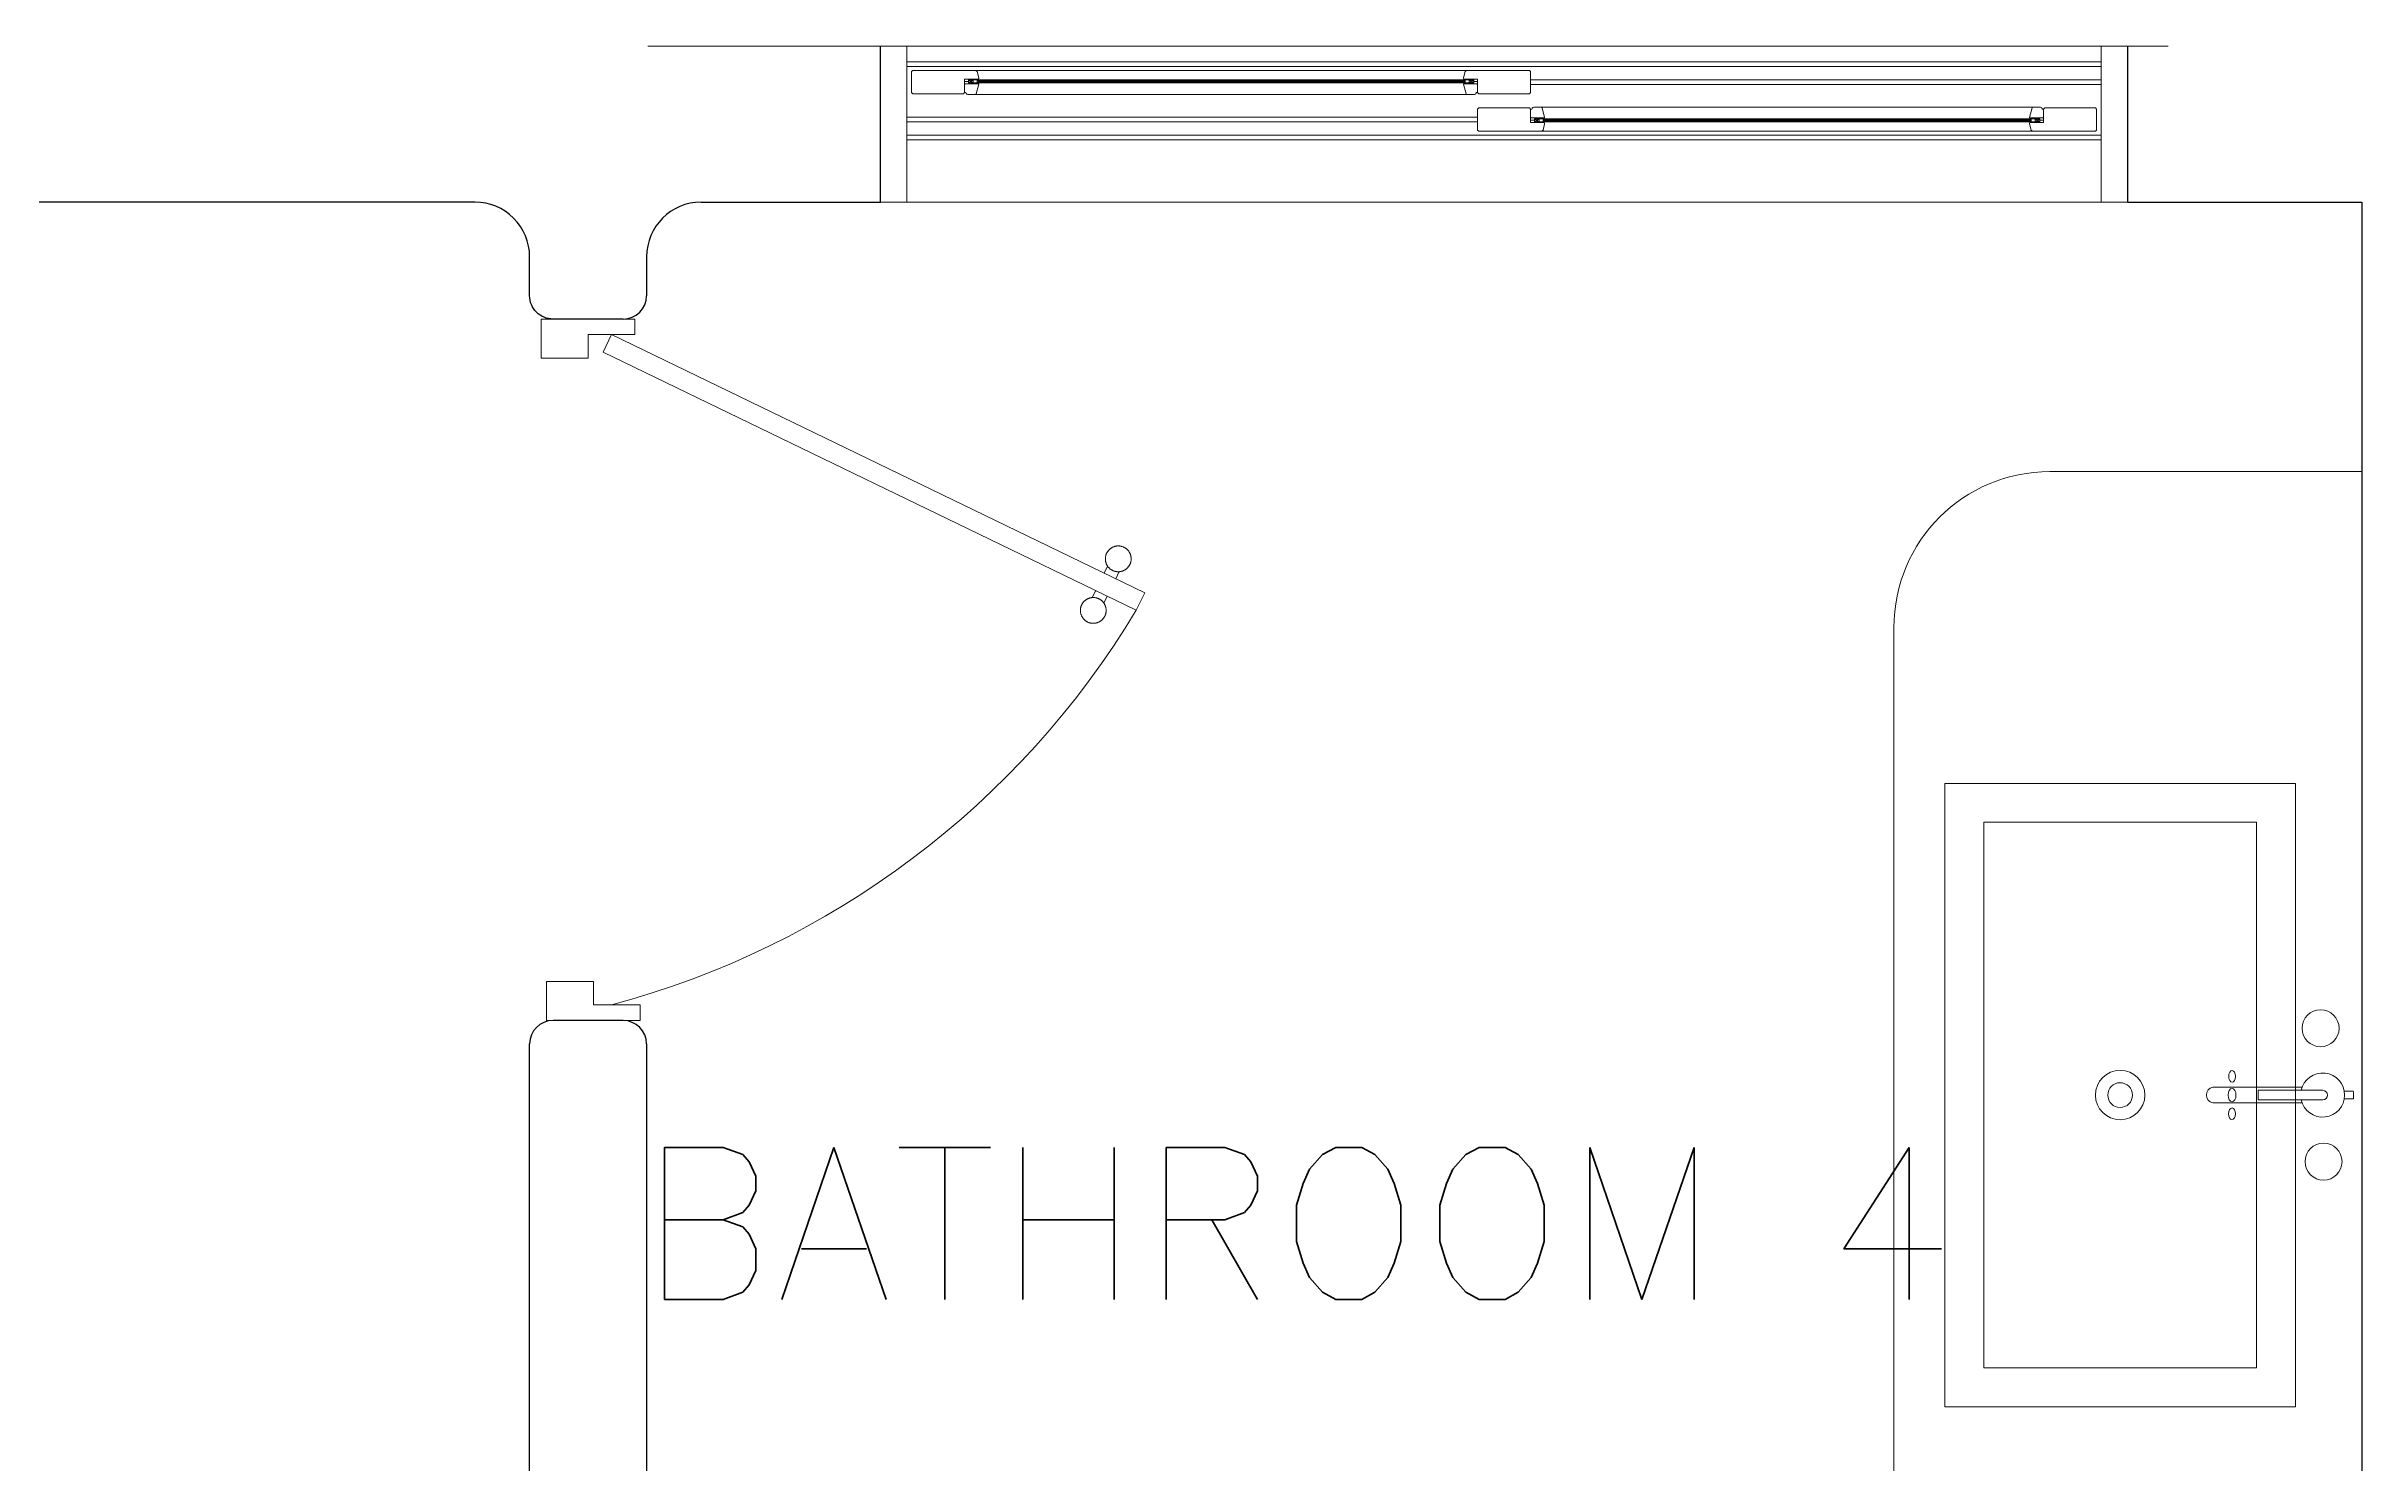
# Model space of a CAD drawing. Header units: metres. Extents: x -44 to 358, y -246 to 48.
# Drawn here: x 79.994 to 82.964, y -95.933 to -94.114 of the extents above; entities that cross this region are included whole.
import ezdxf

# ---------------------------------------------------------------- set-up
doc = ezdxf.new("R2010")
doc.units = ezdxf.units.M
doc.header["$LTSCALE"] = 0.3
doc.layers.add('1', color=1, linetype='Continuous')
doc.layers.add('TEXTOS', color=4, linetype='Continuous')
for name, color, linetype, lineweight in [('A-DOOR', 7, 'Continuous', 5), ('A-WALL', 7, 'Continuous', 30), ('baños', 141, 'Continuous', 0), ('cristales', 131, 'Continuous', 0), ('muros bajitos', 252, 'Continuous', 5)]:
    doc.layers.add(name, color=color, linetype=linetype, lineweight=lineweight)

# ---------------------------------------------------------------- blocks, each defined once
blk = doc.blocks.new('P90')
at = {"layer": 'A-DOOR'}
for p, q in [((-0.0476, -0.8576), (0.6364, -0.5264)), ((0.6473, -0.5489), (0.6364, -0.5264)), ((-0.0368, -0.88), (0.6473, -0.5489)), ((0.5843, -0.5517), (0.58, -0.5427)), ((0.5992, -0.5445), (0.5949, -0.5355)), ((0.5952, -0.5741), (0.5995, -0.5831)), ((0.6101, -0.5669), (0.6144, -0.5759)), ((-0.0368, -0.88), (-0.0476, -0.8576))]:
    blk.add_line(p, q, dxfattribs=at)
for points in [[(-0.06, -0.02), (-0.06, -0.05), (-0.12, -0.05), (-0.12, 0), (0, 0), (0, -0.02)], [(-0.0668, -0.88), (-0.0668, -0.85), (-0.1268, -0.85), (-0.1268, -0.9), (-0.0068, -0.9), (-0.0068, -0.88)]]:
    blk.add_lwpolyline(points, close=True, dxfattribs=at)
blk.add_arc((-0.3259, -1.105), 1.1228, 31.0139, 75.0797, dxfattribs=at)
for points in [[(0.5812, -0.5096), (0.5857, -0.5096), (0.5933, -0.5141), (0.5977, -0.5218), (0.5977, -0.5306), (0.5933, -0.5383), (0.5856, -0.5427), (0.5767, -0.5427), (0.5691, -0.5383), (0.5647, -0.5306), (0.5647, -0.5217), (0.5691, -0.514), (0.5768, -0.5096), (0.5812, -0.5096)], [(0.6133, -0.5758), (0.6177, -0.5758), (0.6254, -0.5803), (0.6298, -0.5879), (0.6298, -0.5968), (0.6253, -0.6045), (0.6176, -0.6089), (0.6088, -0.6089), (0.6011, -0.6044), (0.5967, -0.5967), (0.5967, -0.5879), (0.6011, -0.5802), (0.6088, -0.5758), (0.6133, -0.5758)]]:
    blk.add_open_spline(points, degree=2, dxfattribs=at)
blk = doc.blocks.new('A$C432191ae')
at = {"layer": 'A-DOOR'}
for p, q in [((0, 0.2), (1.6, 0.2)), ((0, 0.2), (0, 0)), ((0.034, 0), (0.034, 0.2)), ((0.034, 0.18), (1.566, 0.18)), ((1.566, 0), (1.566, 0.2)), ((1.6, 0.2), (1.6, 0)), ((0.04, 0.1675), (0.0415, 0.169)), ((0.04, 0.1405), (0.04, 0.1675)), ((0.0415, 0.169), (0.1221, 0.169)), ((0.1255, 0.158), (0.108, 0.158)), ((0.108, 0.158), (0.108, 0.1405)), ((0.108, 0.155), (0.113, 0.155)), ((0.108, 0.155), (0.113, 0.155)), ((0.113, 0.157), (0.119, 0.153)), ((0.113, 0.153), (0.119, 0.157)), ((0.1221, 0.169), (0.124, 0.1675)), ((0.1221, 0.169), (0.7519, 0.169)), ((0.124, 0.1675), (0.126, 0.1595)), ((0.126, 0.1585), (0.1255, 0.158)), ((0.126, 0.1595), (0.126, 0.1585)), ((0.75, 0.1675), (0.748, 0.1595)), ((0.748, 0.1595), (0.748, 0.1585)), ((0.748, 0.1585), (0.7485, 0.158)), ((0.7485, 0.158), (0.766, 0.158)), ((0.7519, 0.169), (0.75, 0.1675)), ((0.8325, 0.169), (0.7519, 0.169)), ((0.761, 0.157), (0.755, 0.153)), ((0.761, 0.153), (0.755, 0.157)), ((0.766, 0.155), (0.761, 0.155)), ((0.766, 0.155), (0.761, 0.155)), ((0.766, 0.158), (0.766, 0.1405)), ((0.834, 0.1675), (0.8325, 0.169)), ((0.834, 0.1405), (0.834, 0.1675)), ((0.0415, 0.139), (0.04, 0.1405)), ((0.1065, 0.139), (0.0415, 0.139)), ((0.108, 0.1405), (0.1065, 0.139)), ((0.7528, 0.138), (0.1212, 0.138)), ((0.766, 0.1405), (0.7675, 0.139)), ((0.7675, 0.121), (0.766, 0.1195)), ((0.766, 0.1195), (0.766, 0.0925)), ((0.7675, 0.139), (0.8325, 0.139)), ((0.8325, 0.121), (0.7675, 0.121)), ((0.834, 0.1405), (0.8325, 0.139)), ((0.834, 0.1195), (0.8325, 0.121)), ((0.834, 0.102), (0.834, 0.1195)), ((0.8472, 0.122), (1.4788, 0.122)), ((1.492, 0.1195), (1.4935, 0.121)), ((1.492, 0.102), (1.492, 0.1195)), ((1.4935, 0.121), (1.5585, 0.121)), ((1.5585, 0.121), (1.56, 0.1195)), ((1.56, 0.1195), (1.56, 0.0925)), ((0.766, 0.0925), (0.7675, 0.091)), ((0.7675, 0.091), (0.8481, 0.091)), ((0.834, 0.105), (0.839, 0.105)), ((0.834, 0.105), (0.839, 0.105)), ((0.8515, 0.102), (0.834, 0.102)), ((0.839, 0.103), (0.845, 0.107)), ((0.839, 0.107), (0.845, 0.103)), ((0.8481, 0.091), (0.85, 0.0925)), ((1.4779, 0.091), (0.8481, 0.091)), ((0.85, 0.0925), (0.852, 0.1005)), ((0.852, 0.1015), (0.8515, 0.102)), ((0.852, 0.1005), (0.852, 0.1015)), ((1.474, 0.1015), (1.4745, 0.102)), ((1.474, 0.1005), (1.474, 0.1015)), ((1.476, 0.0925), (1.474, 0.1005)), ((1.4745, 0.102), (1.492, 0.102)), ((1.4779, 0.091), (1.476, 0.0925)), ((1.5585, 0.091), (1.4779, 0.091)), ((1.487, 0.103), (1.481, 0.107)), ((1.487, 0.107), (1.481, 0.103)), ((1.492, 0.105), (1.487, 0.105)), ((1.492, 0.105), (1.487, 0.105)), ((1.56, 0.0925), (1.5585, 0.091)), ((0.034, 0.08), (1.566, 0.08)), ((0, 0), (1.6, 0))]:
    blk.add_line(p, q, dxfattribs=at)
at = {"layer": 'A-DOOR', "color": 8}
for p, q in [((0.034, 0.174), (1.566, 0.174)), ((1.566, 0.157), (0.834, 0.157)), ((1.566, 0.151), (0.834, 0.151)), ((0.766, 0.109), (0.034, 0.109)), ((0.766, 0.103), (0.034, 0.103)), ((0.034, 0.086), (1.566, 0.086))]:
    blk.add_line(p, q, dxfattribs=at)
at = {"layer": 'A-DOOR'}
for points in [[(0.108, 0.155), (0.113, 0.155), (0.113, 0.155), (0.108, 0.155)], [(0.113, 0.157), (0.119, 0.157), (0.119, 0.153), (0.113, 0.153)], [(0.113, 0.157), (0.761, 0.157), (0.761, 0.153), (0.113, 0.153)], [(0.1255, 0.158), (0.1135, 0.158), (0.1135, 0.157), (0.1255, 0.157)], [(0.1255, 0.153), (0.1135, 0.153), (0.1135, 0.152), (0.1255, 0.152)], [(0.119, 0.157), (0.124, 0.157), (0.124, 0.153), (0.119, 0.153)], [(0.7485, 0.158), (0.7605, 0.158), (0.7605, 0.157), (0.7485, 0.157)], [(0.7485, 0.153), (0.7605, 0.153), (0.7605, 0.152), (0.7485, 0.152)], [(0.755, 0.157), (0.75, 0.157), (0.75, 0.153), (0.755, 0.153)], [(0.761, 0.157), (0.755, 0.157), (0.755, 0.153), (0.761, 0.153)], [(0.766, 0.155), (0.761, 0.155), (0.761, 0.155), (0.766, 0.155)], [(0.834, 0.105), (0.839, 0.105), (0.839, 0.105), (0.834, 0.105)], [(1.487, 0.103), (0.839, 0.103), (0.839, 0.107), (1.487, 0.107)], [(0.839, 0.103), (0.845, 0.103), (0.845, 0.107), (0.839, 0.107)], [(0.8515, 0.107), (0.8395, 0.107), (0.8395, 0.108), (0.8515, 0.108)], [(0.8515, 0.102), (0.8395, 0.102), (0.8395, 0.103), (0.8515, 0.103)], [(0.845, 0.103), (0.85, 0.103), (0.85, 0.107), (0.845, 0.107)], [(1.4745, 0.107), (1.4865, 0.107), (1.4865, 0.108), (1.4745, 0.108)], [(1.4745, 0.102), (1.4865, 0.102), (1.4865, 0.103), (1.4745, 0.103)], [(1.481, 0.103), (1.476, 0.103), (1.476, 0.107), (1.481, 0.107)], [(1.487, 0.103), (1.481, 0.103), (1.481, 0.107), (1.487, 0.107)], [(1.492, 0.105), (1.487, 0.105), (1.487, 0.105), (1.492, 0.105)]]:
    blk.add_lwpolyline(points, close=True, dxfattribs=at)
for points in [[(0.1101, 0.1395, 0.341999), (0.1082, 0.141), (0.108, 0.1413), (0.108, 0.151), (0.109, 0.152), (0.126, 0.152), (0.126, 0.1515), (0.1227, 0.1391, -0.339454), (0.1212, 0.138), (0.1121, 0.138, -0.341999)], [(0.7639, 0.1395, -0.341999), (0.7658, 0.141), (0.766, 0.1413), (0.766, 0.151), (0.765, 0.152), (0.748, 0.152), (0.748, 0.1515), (0.7513, 0.1391, 0.339454), (0.7528, 0.138), (0.7619, 0.138, 0.341999)], [(0.8361, 0.1205, -0.341999), (0.8342, 0.119), (0.834, 0.1187), (0.834, 0.109), (0.835, 0.108), (0.852, 0.108), (0.852, 0.1085), (0.8487, 0.1209, 0.339454), (0.8472, 0.122), (0.8381, 0.122, 0.341999)], [(1.4899, 0.1205, 0.341999), (1.4918, 0.119), (1.492, 0.1187), (1.492, 0.109), (1.491, 0.108), (1.474, 0.108), (1.474, 0.1085), (1.4773, 0.1209, -0.339454), (1.4788, 0.122), (1.4879, 0.122, -0.341999)]]:
    blk.add_lwpolyline(points, format="xyb", close=True, dxfattribs=at)
at = {"layer": 'A-DOOR', "color": 7}
for points in [[(0.113, 0.153), (0.761, 0.153), (0.761, 0.157), (0.113, 0.157)], [(1.487, 0.107), (0.839, 0.107), (0.839, 0.103), (1.487, 0.103)]]:
    blk.add_lwpolyline(points, close=True, dxfattribs=at)
at = {"layer": 'cristales', "const_width": 0.004}
for points in [[(0.124, 0.155), (0.75, 0.155)], [(1.476, 0.105), (0.85, 0.105)]]:
    blk.add_lwpolyline(points, dxfattribs=at)
blk = doc.blocks.new('A$C8d867532')
at = {"layer": 'baños', "linetype": 'Continuous'}
blk.add_line((0.0395, 0.4062, 0), (0.1223, 0.4062, 0.0004), dxfattribs=at)
at = {"layer": 'baños'}
for points in [[(0.0743, 0.8), (0.5243, 0.8), (0.5243, 0), (0.0743, 0)], [(0.1243, 0.75), (0.4743, 0.75), (0.4743, 0.05), (0.1243, 0.05)]]:
    blk.add_lwpolyline(points, close=True, dxfattribs=at)
at = {"layer": 'baños', "linetype": 'Continuous'}
blk.add_lwpolyline([(0.0672, 0.3939, -9.082434), (0.0672, 0.4062)], format="xyb", dxfattribs=at)
for points, elevation in [([(0.0114, 0.405), (0.0005, 0.405), (0, 0.4043), (0, 0.3957)], 0), ([(0, 0.3957), (0.0005, 0.395), (0.0114, 0.395)], 0), ([(0.1223, 0.4062), (0.1223, 0.3939)], 0.0004)]:
    blk.add_lwpolyline(points, dxfattribs=dict(at, elevation=elevation))
at = {"layer": 'baños', "linetype": 'Continuous', "elevation": 0}
for points in [[(0.0333, 0.4, -0.385153), (0.0395, 0.4062), (0.0395, 0.4062)], [(0.0333, 0.4, 0.385153), (0.0395, 0.3939), (0.0395, 0.3939)], [(0.0661, 0.4101), (0.1804, 0.4101, -0.363105), (0.1887, 0.4, -0.363105), (0.1804, 0.39), (0.0661, 0.39)]]:
    blk.add_lwpolyline(points, format="xyb", dxfattribs=at)
at = {"layer": 'baños', "linetype": 'Continuous', "extrusion": (1.31781e-06, -1, -8.43443e-26), "elevation": -0.3939}
blk.add_lwpolyline([(0.1223, 0.0004), (0.0395, 0)], close=True, dxfattribs=at)
at = {"layer": 'baños', "linetype": 'Continuous'}
for centre, radius in [((0.0422, 0.4857), 0.0237), ((0.2993, 0.4), 0.0317), ((0.2993, 0.4), 0.0159), ((0.0384, 0.3146), 0.0237)]:
    blk.add_circle(centre, radius, dxfattribs=at)
at = {"layer": 'baños', "linetype": 'Continuous', "extrusion": (3.61622e-27, 8.43443e-26, -1)}
for centre, major_axis, ratio in [((0.1557, 0.424), (0.00005, -0.0075), 0.581577), ((0.1558, 0.4), (0, -0.0085), 0.599546), ((0.1558, 0.376), (0.00005, -0.0075), 0.581577)]:
    blk.add_ellipse(centre, major_axis=major_axis, ratio=ratio, dxfattribs=at)
at = {"layer": 'baños', "linetype": 'Continuous', "flags": 8}
for tag, p in [('TRADENAME', (0.1887, 0.4, 0)), ('MODELNUMBER', (0.1887, 0.4, 0)), ('MATERIAL', (0.1888, 0.4, 0)), ('PRODUCT', (0.1888, 0.4, 0))]:
    blk.add_attdef(tag, p, '', height=0.0000254, rotation=270.0001, dxfattribs=at)
at = {"layer": 'baños', "linetype": 'Continuous'}
for tag, p in [('MATERIAL', (0.299, 0.3999)), ('PRODUCT', (0.299, 0.3999)), ('TRADENAME', (0.2991, 0.3999)), ('MODELNUMBER', (0.2991, 0.3999))]:
    blk.add_attdef(tag, p, '', height=0.0000254, rotation=90.0001, dxfattribs=at)
blk = doc.blocks.new('PL MUEBLES 2N NASAS 09')
at = {"layer": 'A-WALL', "color": 2}
for p, q in [((213.1124, 57.3053), (213.1124, 57.5053)), ((214.7124, 57.3053), (214.7124, 57.5053)), ((212.8824, 57.3053), (213.1124, 57.3053)), ((214.7124, 57.3053), (215.0124, 57.3053)), ((215.0124, 57.3053), (215.0124, 55.1253)), ((212.8124, 57.2353), (212.8124, 57.1853)), ((212.7824, 56.2553), (212.6924, 56.2553)), ((212.6624, 52.9285), (212.6624, 56.2253)), ((212.8124, 56.2253), (212.8124, 55.0856))]:
    blk.add_line(p, q, dxfattribs=at)
blk.add_lwpolyline([(212.7824, 57.1553), (212.6924, 57.1553, -0.414214), (212.6624, 57.1853), (212.6624, 57.2353, 0.414214), (212.5924, 57.3053), (208.5318, 57.3053, 0.414214), (208.4618, 57.2353), (208.4618, 51.7753, 0.414214), (208.5318, 51.7053), (212.5924, 51.7053, 0.414214), (212.6624, 51.7753), (212.6624, 51.9185)], format="xyb", dxfattribs=at)
blk.add_lwpolyline([(212.5924, 57.3053), (209.3618, 57.3053)], dxfattribs=at)
for centre, radius, start, end in [((212.8824, 57.2353), 0.07, 90, 180), ((212.7824, 57.1853), 0.03, 270, 0), ((212.6924, 56.2253), 0.03, 90, 180), ((212.7824, 56.2253), 0.03, 0, 90)]:
    blk.add_arc(centre, radius, start, end, dxfattribs=at)
at = {"layer": 'baños', "color": 2}
for p, q in [((214.6124, 56.9596), (215.0124, 56.9596)), ((214.4124, 56.7596), (214.4124, 55.5596))]:
    blk.add_line(p, q, dxfattribs=at)
blk.add_arc((214.6124, 56.7596), 0.2, 90, 180, dxfattribs=at)
at = {"layer": 'muros bajitos', "color": 2}
blk.add_line((212.814, 57.5053), (214.764, 57.5053), dxfattribs=at)
at = {"color": 2}
blk.add_blockref('A$C432191ae', (213.1124, 57.3053), dxfattribs=at)
at = {"layer": '1', "color": 2}
ref = blk.add_blockref('A$C8d867532', (215.0019, 55.7596), dxfattribs=dict(at, xscale=-1))
ref.add_attrib('MATERIAL', 'VITREOUS CHINA', (214.7029, 56.1595), dxfattribs={"layer": 'baños', "linetype": 'Continuous', "height": 0.0000254, "rotation": 89.9999})
ref.add_attrib('PRODUCT', 'BATHROOM SINK', (214.7028, 56.1595), dxfattribs={"layer": 'baños', "linetype": 'Continuous', "height": 0.0000254, "rotation": 89.9999})
ref.add_attrib('TRADENAME', 'VOX', (214.7028, 56.1595), dxfattribs={"layer": 'baños', "linetype": 'Continuous', "height": 0.0000254, "rotation": 89.9999})
ref.add_attrib('MODELNUMBER', 'K-5373', (214.7028, 56.1595), dxfattribs={"layer": 'baños', "linetype": 'Continuous', "height": 0.0000254, "rotation": 89.9999})
ref.add_attrib('MATERIAL', 'BRASS', (214.813, 56.1597, 0), dxfattribs={"layer": 'baños', "linetype": 'Continuous', "height": 0.0000254, "rotation": 269.9999})
ref.add_attrib('PRODUCT', 'FAUCETS', (214.8131, 56.1597, 0), dxfattribs={"layer": 'baños', "linetype": 'Continuous', "height": 0.0000254, "rotation": 269.9999})
ref.add_attrib('TRADENAME', 'PURIST', (214.8131, 56.1597, 0), dxfattribs={"layer": 'baños', "linetype": 'Continuous', "height": 0.0000254, "rotation": 269.9999})
ref.add_attrib('MODELNUMBER', 'K-14404-4A', (214.8132, 56.1597, 0), dxfattribs={"layer": 'baños', "linetype": 'Continuous', "height": 0.0000254, "rotation": 269.9999})
at = {"layer": 'A-DOOR', "color": 2, "xscale": -1, "rotation": 180}
blk.add_blockref('P90', (212.8042, 56.2553), dxfattribs=at)
at = {"layer": 'TEXTOS', "color": 2, "insert": (212.6684, 55.8975), "char_height": 0.195, "width": 3.404877, "attachment_point": 7}
blk.add_mtext('{\\Fromans|c0; BATHROOM 4}', dxfattribs=at)

msp = doc.modelspace()

# ---------------------------------------------------------------- block references
msp.add_blockref('PL MUEBLES 2N NASAS 09', (-132.0484004, -151.6197483))

doc.saveas('drawing.dxf')
